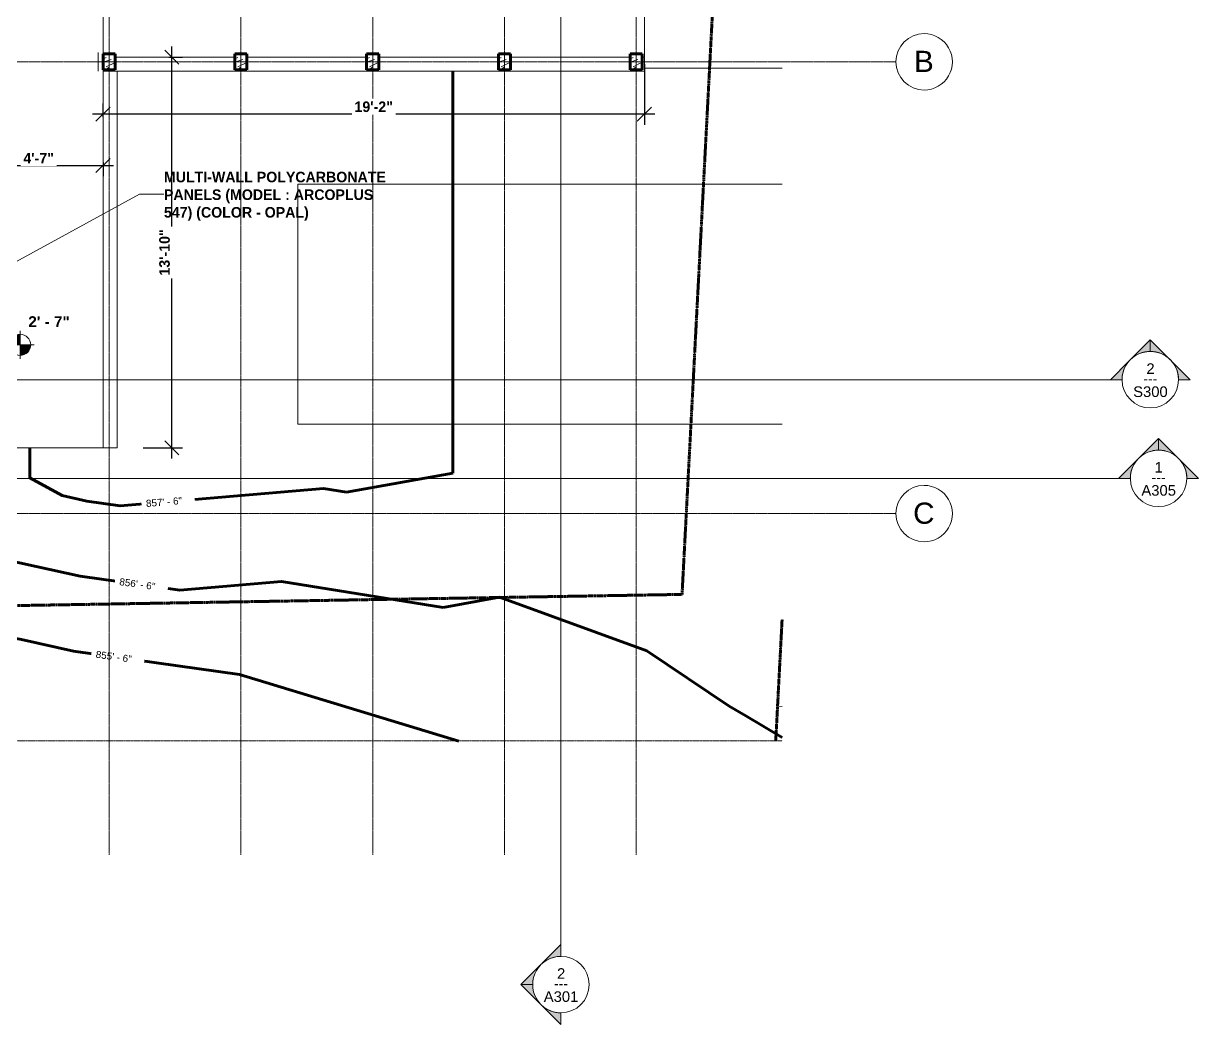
# Model space of a CAD drawing. Header units: inches. Extents: x -3276 to -1807, y 8217 to 9015.
# Drawn here: x -2306.1 to -1806.9, y 8217.5 to 8642.9 of the extents above; entities that cross this region are included whole.
import ezdxf

# ---------------------------------------------------------------- set-up
doc = ezdxf.new("R2010")
doc.units = ezdxf.units.IN
doc.header["$MEASUREMENT"] = 0
for name, pattern in [('Aligning Line 1_8_', [0.25, 0.125, -0.125]), ('Double Dash 3_8_', [0.9999999999999999, 0.3749999999999999, -0.125, 0.125, -0.125, 0.125, -0.125]), ('Grid Line 1_2_', [0.8749999999999999, 0.4999999999999999, -0.125, 0.125, -0.125])]:
    doc.linetypes.add(name, pattern=pattern)
for name, color, linetype, lineweight in [('A-ANNO-DIMS-1', 211, 'Continuous', 30), ('A-FLOR', 192, 'Continuous', 18), ('C-PROP-LINE', 91, 'Double Dash 3_8_', 158), ('C-TOPO', 7, 'Continuous', 9), ('C-TOPO-LABL', 7, 'Continuous', 9), ('C-TOPO-MAJR', 7, 'Continuous', 80), ('G-ANNO-DIMS', 111, 'Continuous', 9), ('G-ANNO-SYMB', 111, 'Aligning Line 1_8_', 9), ('G-ANNO-SYMB-1', 111, 'Continuous', 9), ('G-ANNO-TEXT', 231, 'Continuous', 9), ('S-COLS', 52, 'Continuous', 9), ('S-COLS-1', 52, 'Continuous', 60), ('S-FNDN', 32, 'Continuous', 18), ('S-GRID-1', 1, 'Grid Line 1_2_', 9), ('S-GRID-IDEN', 1, 'Continuous', 9)]:
    doc.layers.add(name, color=color, linetype=linetype, lineweight=lineweight)
doc.styles.add('Arial', font='arial.ttf', dxfattribs={"height": 2.999999999999999})
doc.styles.add('Arial_1', font='arial.ttf', dxfattribs={"height": 8.999999999999993})
doc.styles.add('Arial_2', font='arial.ttf', dxfattribs={"height": 4.499999999999996})
doc.styles.add('Arial_B', font='arialbd.ttf', dxfattribs={"height": 4.642857142857141})
doc.styles.add('Century Gothic_1', font='ufonts.com_century-gothic.ttf', dxfattribs={"height": 4.499999999999996})
doc.styles.add('Century Gothic_B', font='GOTHICB.TTF', dxfattribs={"height": 4.499999999999996})
doc.dimstyles.new('OD__1__Tol__', dxfattribs={"dimscale": 12, "dimtxt": 4.698757213728865, "dimasz": 0.5, "dimexe": 0.375, "dimexo": 0.2500000000000001, "dimgap": 0.06250000000000001, "dimtad": 1, "dimdec": 0, "dimzin": 3, "dimdsep": 46, "dimlunit": 4, "dimtxsty": 'Century Gothic_B', "dimblk1": 'OBLIQUE', "dimblk2": 'OBLIQUE', "dimsah": 1, "dimcen": 0.09, "dimdle": 0.375, "dimazin": 0, "dimtfac": 1, "dimtdec": 4, "dimtix": 1, "dimtmove": 0, "dimatfit": 3, "dimfxl": 1, "dimtvp": 1, "dimtfill": 1, "dimfrac": 2, "dimtolj": 1, "dimtzin": 0, "dimlwd": 30, "dimlwe": 30, "dimarcsym": 2})

# ---------------------------------------------------------------- blocks, each defined once
blk = doc.blocks.new('Timber-Column - 5 1_8_ x 6 7_8_ G_L_ COL _TREATED_-2356700-FLOOR PLAN - 1ST FLOOR')
at = {"layer": 'S-COLS'}
h = blk.add_hatch(dxfattribs=at)
h.set_pattern_fill('FP_5', color=256, style=0, pattern_type=2)
h.set_pattern_definition([(216.87, (8144.289000000001, -2523.257), (23.98977142872239, 15.99364285576162), [3.998, -35.986]), (206.565, (8149.087, -2525.656), (-7.997080657381741, -7.996619158077422), [8.941, -8.941]), (198.435, (8149.087, -2529.654), (-15.99384457876375, -7.997098260641131), [5.057999999999999, -20.23])])
h.paths.add_polyline_path([(2.5624999999917, -3.437499999998749), (2.5624999999917, 3.437500000001307), (-2.562500000008412, 3.437500000001392), (-2.562500000008412, -3.437499999998664)], flags=0)
at = {"layer": 'S-COLS-1'}
for p, q in [((-2.562500000000005, 3.437499999999996), (2.562499999999993, 3.437499999999996)), ((-2.562500000000005, -3.4375), (-2.562500000000005, 3.437499999999996)), ((2.562499999999993, 3.437499999999996), (2.562499999999993, -3.4375)), ((2.562499999999993, -3.4375), (-2.562500000000005, -3.4375))]:
    blk.add_line(p, q, dxfattribs=at)
blk = doc.blocks.new('Timber-Column - 5 1_8_ x 6 7_8_ G_L_ COL _TREATED_-2356701-FLOOR PLAN - 1ST FLOOR')
at = {"layer": 'S-COLS'}
h = blk.add_hatch(dxfattribs=at)
h.set_pattern_fill('FP_16', color=256, style=0, pattern_type=2)
h.set_pattern_definition([(216.87, (8368.289, -2523.257), (23.98977142872239, 15.99364285576162), [3.998, -35.986]), (206.565, (8373.087, -2525.656), (-7.997080657381741, -7.996619158077422), [8.941, -8.941]), (198.435, (8373.087, -2529.654), (-15.99384457876375, -7.997098260641131), [5.057999999999999, -20.23])])
h.paths.add_polyline_path([(2.562499999991018, -3.437499999998152), (2.562499999991018, 3.437500000001904), (-2.562500000008924, 3.437500000001989), (-2.562500000008924, -3.437499999998067)], flags=0)
at = {"layer": 'S-COLS-1'}
for p, q in [((-2.562500000000005, 3.437499999999996), (2.562499999999993, 3.437499999999996)), ((-2.562500000000005, -3.4375), (-2.562500000000005, 3.437499999999996)), ((2.562499999999993, 3.437499999999996), (2.562499999999993, -3.4375)), ((2.562499999999993, -3.4375), (-2.562500000000005, -3.4375))]:
    blk.add_line(p, q, dxfattribs=at)
blk = doc.blocks.new('Timber-Column - 5 1_8_ x 6 7_8_ G_L_ COL _TREATED_-2356702-FLOOR PLAN - 1ST FLOOR')
at = {"layer": 'S-COLS'}
h = blk.add_hatch(dxfattribs=at)
h.set_pattern_fill('FP_17', color=256, style=0, pattern_type=2)
h.set_pattern_definition([(216.87, (8200.289, -2523.257), (23.98977142872239, 15.99364285576162), [3.998, -35.986]), (206.565, (8205.087, -2525.656), (-7.997080657381741, -7.996619158077422), [8.941, -8.941]), (198.435, (8205.087, -2529.654), (-15.99384457876375, -7.997098260641131), [5.057999999999999, -20.23])])
h.paths.add_polyline_path([(2.56249999999153, -3.437499999997555), (2.56249999999153, 3.437500000002501), (-2.562500000008583, 3.437500000002501), (-2.562500000008583, -3.437499999997555)], flags=0)
at = {"layer": 'S-COLS-1'}
for p, q in [((-2.562500000000005, 3.437499999999996), (2.562499999999993, 3.437499999999996)), ((-2.562500000000005, -3.4375), (-2.562500000000005, 3.437499999999996)), ((2.562499999999993, 3.437499999999996), (2.562499999999993, -3.4375)), ((2.562499999999993, -3.4375), (-2.562500000000005, -3.4375))]:
    blk.add_line(p, q, dxfattribs=at)
blk = doc.blocks.new('Timber-Column - 5 1_8_ x 6 7_8_ G_L_ COL _TREATED_-2356703-FLOOR PLAN - 1ST FLOOR')
at = {"layer": 'S-COLS'}
h = blk.add_hatch(dxfattribs=at)
h.set_pattern_fill('FP_18', color=256, style=0, pattern_type=2)
h.set_pattern_definition([(216.87, (8256.289, -2523.257), (23.98977142872239, 15.99364285576162), [3.998, -35.986]), (206.565, (8261.087, -2525.656), (-7.997080657381741, -7.996619158077422), [8.941, -8.941]), (198.435, (8261.087, -2529.654), (-15.99384457876375, -7.997098260641131), [5.057999999999999, -20.23])])
h.paths.add_polyline_path([(2.562499999991359, -3.437499999997811), (2.562499999991359, 3.437500000002245), (-2.562500000008753, 3.43750000000233), (-2.562500000008753, -3.437499999997726)], flags=0)
at = {"layer": 'S-COLS-1'}
for p, q in [((-2.562500000000005, 3.437499999999996), (2.562499999999993, 3.437499999999996)), ((-2.562500000000005, -3.4375), (-2.562500000000005, 3.437499999999996)), ((2.562499999999993, 3.437499999999996), (2.562499999999993, -3.4375)), ((2.562499999999993, -3.4375), (-2.562500000000005, -3.4375))]:
    blk.add_line(p, q, dxfattribs=at)
blk = doc.blocks.new('Timber-Column - 5 1_8_ x 6 7_8_ G_L_ COL _TREATED_-2356704-FLOOR PLAN - 1ST FLOOR')
at = {"layer": 'S-COLS'}
h = blk.add_hatch(dxfattribs=at)
h.set_pattern_fill('FP_19', color=256, style=0, pattern_type=2)
h.set_pattern_definition([(216.87, (8312.289, -2523.257), (23.98977142872239, 15.99364285576162), [3.998, -35.986]), (206.565, (8317.087, -2525.656), (-7.997080657381741, -7.996619158077422), [8.941, -8.941]), (198.435, (8317.087, -2529.654), (-15.99384457876375, -7.997098260641131), [5.057999999999999, -20.23])])
h.paths.add_polyline_path([(2.562499999989995, -3.437499999997982), (2.562499999989995, 3.437500000002074), (-2.562500000009947, 3.43750000000216), (-2.562500000009947, -3.437499999997896)], flags=0)
at = {"layer": 'S-COLS-1'}
for p, q in [((-2.562500000000005, 3.437499999999996), (2.562499999999993, 3.437499999999996)), ((-2.562500000000005, -3.4375), (-2.562500000000005, 3.437499999999996)), ((2.562499999999993, 3.437499999999996), (2.562499999999993, -3.4375)), ((2.562499999999993, -3.4375), (-2.562500000000005, -3.4375))]:
    blk.add_line(p, q, dxfattribs=at)
blk = doc.blocks.new('Family - ___-1399760-FLOOR PLAN - 1ST FLOOR')
at = {"layer": 'C-PROP-LINE'}
for p, q in [((8381.468642357075, 3146.22919133709), (8400.245354829893, 2026.329796689754)), ((8400.245354829893, 2026.329796689754), (8879.93456326565, 2001.257977635659)), ((8337.928739453248, 1986.528192616755), (8389.595077120588, 1983.827758572372))]:
    blk.add_line(p, q, dxfattribs=at)
blk = doc.blocks.new('Grid - Grid Head - Circle-50561-FLOOR PLAN - 1ST FLOOR')
at = {"layer": 'S-GRID-IDEN'}
for centre, start, end in [((6.782937799485316e-105, -4.078299540852453e-18), 359.9999999999996, 179.9999999999998), ((-6.246075351249624e-104, 3.755506388259091e-17), 179.9999999999998, 359.9999999999993)]:
    blk.add_arc(centre, 0.2500000000000002, start, end, dxfattribs=at)
blk = doc.blocks.new('_Oblique')
at = {"color": 0, "linetype": 'ByBlock', "lineweight": -2}
blk.add_line((-0.5, -0.5), (0.5, 0.5), dxfattribs=at)
blk = doc.blocks.new('DIMBLOCK14-FLOOR PLAN - 1ST FLOOR')
at = {"layer": 'A-ANNO-DIMS-1', "color": 0, "lineweight": 30, "transparency": 16777216}
for p, q in [((-2351.758121642227, 8702.069381505366), (-2351.758121642227, 8504.069381505366)), ((-2213.336683847666, 8697.569381505366), (-2356.258121642227, 8697.569381505366)), ((-2350.515480955107, 8508.569381505366), (-2356.258121642227, 8508.569381505366))]:
    blk.add_line(p, q, dxfattribs=at)
at = {"layer": 'Defpoints', "color": 0, "transparency": 16777216}
for p in [(-2210.336683847666, 8697.569381505366), (-2351.758121642227, 8508.569381505366), (-2347.515480955107, 8508.569381505366)]:
    blk.add_point(p, dxfattribs=at)
at = {"layer": 'A-ANNO-DIMS-1', "color": 0, "lineweight": 30, "transparency": 16777216, "xscale": 5.999999999999999, "yscale": 5.999999999999999, "zscale": 5.999999999999999}
for p, rotation in [((-2351.758121642227, 8697.569381505366), 90), ((-2351.758121642227, 8508.569381505366), 270)]:
    blk.add_blockref('_Oblique', p, dxfattribs=dict(at, rotation=rotation))
at = {"layer": 'A-ANNO-DIMS-1', "color": 0, "transparency": 16777216, "insert": (-2354.871309966968, 8603.069381505364), "char_height": 4.499999999999996, "attachment_point": 5, "rotation": 90, "style": 'Century Gothic_B', "bg_fill": 3, "box_fill_scale": 1.25, "bg_fill_color": 256, "bg_fill_true_color": 13158600, "bg_fill_transparency": 0}
blk.add_mtext('\\A1;15\'-9"', dxfattribs=at)
blk = doc.blocks.new('Section - Section Head - Filled-22785-FLOOR PLAN - 1ST FLOOR')
at = {"layer": 'G-ANNO-SYMB-1'}
h = blk.add_hatch(color=256, dxfattribs=at)
edge = h.paths.add_edge_path(flags=0)
edge.add_line((-0.4267766952966356, 0.1767766952966364), (-0.2499999999999989, 0.3535533905932742))
edge.add_line((-0.2499999999999989, 0.3535533905932742), (-0.2499999999999989, 0.2500000000000002))
edge.add_arc((-0.2499999999999976, -8.951173136040323e-16), 0.2500000000000008, 90.00000000000031, 135.0000000000002)
h = blk.add_hatch(color=256, dxfattribs=at)
edge = h.paths.add_edge_path(flags=0)
edge.add_arc((-0.2500000000000002, -1.040834085586084e-16), 0.2500000000000004, 45.00000000000018, 90.0000000000002)
edge.add_line((-0.2499999999999992, 0.2500000000000002), (-0.2499999999999992, 0.3535533905932742))
edge.add_line((-0.2499999999999992, 0.3535533905932742), (-0.07322330470336255, 0.1767766952966364))
h = blk.add_hatch(color=256, dxfattribs=at)
edge = h.paths.add_edge_path(flags=0)
edge.add_arc((-0.2500000000000009, 2.706168622523819e-16), 0.2503253707392042, 137.9216049753767, 180.0000000000005)
edge.add_line((-0.5003253707392052, 0), (-0.6035533905932735, 0))
edge.add_line((-0.6035533905932735, 0), (-0.4357986472949714, 0.1677547432983024))
h = blk.add_hatch(color=256, dxfattribs=at)
edge = h.paths.add_edge_path(flags=0)
edge.add_line((-0.06420135270502673, 0.1677547432983023), (0.1035533905932754, 0))
edge.add_line((0.1035533905932754, 0), (0.0003253707392070482, 0))
edge.add_arc((-0.2499999999999989, -3.747002708109903e-16), 0.2503253707392061, 9.05279877884881e-14, 42.0783950246234)
for p, q in [((-0.2499999999999989, 0.3535533905932742), (-0.4267766952966356, 0.1767766952966364)), ((-0.2499999999999989, 0.2500000000000002), (-0.2499999999999989, 0.3535533905932742)), ((-0.07322330470336254, 0.1767766952966364), (-0.2499999999999992, 0.3535533905932742)), ((-0.2499999999999992, 0.3535533905932742), (-0.2499999999999992, 0.2500000000000002)), ((-0.4357986472949714, 0.1677547432983024), (-0.6035533905932735, 0)), ((0.1035533905932754, 0), (-0.06420135270502673, 0.1677547432983023)), ((-0.6035533905932735, 0), (-0.5003253707392052, 0)), ((0.0003253707392070481, 0), (0.1035533905932754, 0))]:
    blk.add_line(p, q, dxfattribs=at)
for centre, radius, start, end in [((-0.2503253707392052, -5.453120240456162e-16), 0.2500000000000001, 359.9999999999996, 179.9999999999998), ((-0.2499999999999976, -8.951173136040323e-16), 0.2500000000000008, 90.00000000000031, 135.0000000000002), ((-0.2500000000000002, -1.040834085586084e-16), 0.2500000000000004, 45.00000000000018, 90.0000000000002), ((-0.2500000000000009, 2.706168622523819e-16), 0.2503253707392042, 137.9216049753767, 180.0000000000005), ((-0.2499999999999989, -3.747002708109903e-16), 0.2503253707392061, 9.05279877884881e-14, 42.0783950246234), ((-0.2503253707392052, -5.453120240456161e-16), 0.2500000000000002, 179.9999999999998, 359.9999999999992)]:
    blk.add_arc(centre, radius, start, end, dxfattribs=at)
blk = doc.blocks.new('DIMBLOCK23-FLOOR PLAN - 1ST FLOOR')
at = {"layer": 'A-ANNO-DIMS-1', "color": 0, "lineweight": 30, "transparency": 16777216}
for p, q in [((-2331.549282272929, 8582.513975877311), (-2267.836683847732, 8582.513975877311)), ((-2327.049282272929, 8583.75661656443), (-2327.049282272929, 8578.013975877311)), ((-2272.336683847732, 8583.75661656443), (-2272.336683847732, 8578.013975877311))]:
    blk.add_line(p, q, dxfattribs=at)
at = {"layer": 'Defpoints', "color": 0, "transparency": 16777216}
for p in [(-2327.049282272929, 8586.75661656443), (-2272.336683847732, 8586.75661656443), (-2272.336683847732, 8582.513975877311)]:
    blk.add_point(p, dxfattribs=at)
at = {"layer": 'A-ANNO-DIMS-1', "color": 0, "lineweight": 30, "transparency": 16777216, "xscale": 5.999999999999999, "yscale": 5.999999999999999, "zscale": 5.999999999999999, "rotation": 180}
blk.add_blockref('_Oblique', (-2327.049282272929, 8582.513975877311), dxfattribs=at)
at = {"layer": 'A-ANNO-DIMS-1', "color": 0, "lineweight": 30, "transparency": 16777216, "xscale": 5.999999999999999, "yscale": 5.999999999999999, "zscale": 5.999999999999999}
blk.add_blockref('_Oblique', (-2272.336683847732, 8582.513975877311), dxfattribs=at)
at = {"layer": 'A-ANNO-DIMS-1', "color": 0, "transparency": 16777216, "insert": (-2299.69298306033, 8585.627164202055), "char_height": 4.499999999999996, "attachment_point": 5, "style": 'Century Gothic_B', "bg_fill": 3, "box_fill_scale": 1.25, "bg_fill_color": 256, "bg_fill_true_color": 13158600, "bg_fill_transparency": 0}
blk.add_mtext('\\A1;4\'-7"', dxfattribs=at)
blk = doc.blocks.new('DIMBLOCK24-FLOOR PLAN - 1ST FLOOR')
at = {"layer": 'A-ANNO-DIMS-1', "color": 0, "lineweight": 30, "transparency": 16777216}
for p, q in [((-2042.336683847664, 8625.56938150539), (-2042.336683847664, 8599.847741443338)), ((-2272.336683847732, 8603.105100756218), (-2272.336683847732, 8608.847741443338)), ((-2037.836683847664, 8604.347741443338), (-2276.836683847732, 8604.347741443338))]:
    blk.add_line(p, q, dxfattribs=at)
at = {"layer": 'Defpoints', "color": 0, "transparency": 16777216}
for p in [(-2042.336683847664, 8628.56938150539), (-2272.336683847732, 8604.347741443338), (-2272.336683847732, 8600.105100756218)]:
    blk.add_point(p, dxfattribs=at)
at = {"layer": 'A-ANNO-DIMS-1', "color": 0, "lineweight": 30, "transparency": 16777216, "xscale": 5.999999999999999, "yscale": 5.999999999999999, "zscale": 5.999999999999999, "rotation": 180}
blk.add_blockref('_Oblique', (-2272.336683847732, 8604.347741443338), dxfattribs=at)
at = {"layer": 'A-ANNO-DIMS-1', "color": 0, "lineweight": 30, "transparency": 16777216, "xscale": 5.999999999999999, "yscale": 5.999999999999999, "zscale": 5.999999999999999}
blk.add_blockref('_Oblique', (-2042.336683847664, 8604.347741443338), dxfattribs=at)
at = {"layer": 'A-ANNO-DIMS-1', "color": 0, "transparency": 16777216, "insert": (-2157.336683847698, 8607.460929768082), "char_height": 4.499999999999996, "attachment_point": 5, "style": 'Century Gothic_B', "bg_fill": 3, "box_fill_scale": 1.25, "bg_fill_color": 256, "bg_fill_true_color": 13158600, "bg_fill_transparency": 0}
blk.add_mtext('\\A1;19\'-2"', dxfattribs=at)
blk = doc.blocks.new('DIMBLOCK25-FLOOR PLAN - 1ST FLOOR')
at = {"layer": 'A-ANNO-DIMS-1', "color": 0, "lineweight": 30, "transparency": 16777216}
for p, q in [((-2243.078108738977, 8458.069381505391), (-2243.078108738977, 8633.069381505393)), ((-2244.320749426096, 8628.569381505393), (-2238.578108738977, 8628.569381505393)), ((-2255.336683847733, 8462.569381505391), (-2238.578108738977, 8462.569381505391))]:
    blk.add_line(p, q, dxfattribs=at)
at = {"layer": 'Defpoints', "color": 0, "transparency": 16777216}
for p in [(-2247.320749426096, 8628.569381505393), (-2243.078108738977, 8628.569381505393), (-2258.336683847733, 8462.569381505391)]:
    blk.add_point(p, dxfattribs=at)
at = {"layer": 'A-ANNO-DIMS-1', "color": 0, "lineweight": 30, "transparency": 16777216, "xscale": 5.999999999999999, "yscale": 5.999999999999999, "zscale": 5.999999999999999}
for p, rotation in [((-2243.078108738977, 8628.569381505393), 90), ((-2243.078108738977, 8462.569381505391), 270)]:
    blk.add_blockref('_Oblique', p, dxfattribs=dict(at, rotation=rotation))
at = {"layer": 'A-ANNO-DIMS-1', "color": 0, "transparency": 16777216, "insert": (-2246.191297063718, 8545.56938150539), "char_height": 4.499999999999996, "attachment_point": 5, "rotation": 90, "style": 'Century Gothic_B', "bg_fill": 3, "box_fill_scale": 1.25, "bg_fill_color": 256, "bg_fill_true_color": 13158600, "bg_fill_transparency": 0}
blk.add_mtext('\\A1;13\'-10"', dxfattribs=at)
blk = doc.blocks.new('Spot Elevations - Spot Elevation - Target Filled-1560264-FLOOR PLAN - 1ST FLOOR')
at = {"layer": 'G-ANNO-DIMS'}
h = blk.add_hatch(color=256, dxfattribs=at)
edge = h.paths.add_edge_path(flags=0)
edge.add_line((1.249000902703301e-16, 0), (-0.09374999999999985, 0))
edge.add_arc((5.724587470723462e-16, -3.434752482434078e-16), 0.09375000000000037, 90.00000000000063, 180.0000000000002, ccw=False)
edge.add_line((1.249000902703301e-16, 0.09375000000000007), (1.249000902703301e-16, 0))
h = blk.add_hatch(color=256, dxfattribs=at)
edge = h.paths.add_edge_path(flags=0)
edge.add_line((1.249000902703301e-16, 0), (0.09375000000000029, 0))
edge.add_arc((2.289834988289385e-16, 6.245004513516504e-17), 0.09374999999999996, 269.99999999999955, 359.99999999999966, ccw=False)
edge.add_line((1.249000902703301e-16, -0.09375), (1.249000902703301e-16, 0))
for p, q in [((-2.706168622523819e-16, 0.1243846875261664), (-2.706168622523819e-16, -0.125)), ((0.1250000000000001, 7.067913962433002e-16), (-0.1249999999999998, 7.067913962433002e-16)), ((-0.09374999999999985, 0), (1.249000902703301e-16, 0)), ((1.249000902703301e-16, 0), (1.249000902703301e-16, 0.09375000000000007)), ((1.249000902703301e-16, 0), (1.249000902703301e-16, -0.09375)), ((0.09375000000000029, 0), (1.249000902703301e-16, 0))]:
    blk.add_line(p, q, dxfattribs=at)
blk.add_circle((1.249000902703301e-16, 0), 0.09375000000000007, dxfattribs=at)
for centre, radius, start, end in [((5.724587470723462e-16, -3.434752482434078e-16), 0.09375000000000037, 90.00000000000026, 179.9999999999999), ((2.289834988289385e-16, 6.245004513516504e-17), 0.09374999999999996, 269.9999999999992, 359.9999999999993)]:
    blk.add_arc(centre, radius, start, end, dxfattribs=at)

msp = doc.modelspace()

# ---------------------------------------------------------------- linework, layer by layer
at = {"layer": 'A-FLOR'}
for p, q in [((-2272.336683847732, 8630.006881505387), (-2272.336683847732, 8692.569381505362)), ((-2042.336683847664, 8628.56938150539), (-2042.336683847664, 8692.569381505375)), ((-2267.211683847667, 8628.56938150539), (-2216.33668384767, 8628.56938150539)), ((-2211.21168384767, 8628.56938150539), (-2160.336683847667, 8628.56938150539)), ((-2155.211683847667, 8628.56938150539), (-2104.336683847666, 8628.56938150539)), ((-2099.211683847666, 8628.56938150539), (-2048.336683847668, 8628.56938150539)), ((-2043.211683847668, 8628.56938150539), (-2042.336683847664, 8628.56938150539)), ((-2272.336683847732, 8622.56938150539), (-2272.336683847732, 8623.131881505387)), ((-2325.586683847733, 8462.569381505387), (-2272.336683847732, 8462.569381505387))]:
    msp.add_line(p, q, dxfattribs=at)
at = {"layer": 'C-TOPO'}
for p, q in [((-2039.7984008789, 8623.819335937505), (-2042.336608886712, 8623.819335937505)), ((-2042.336608886712, 8623.819335937505), (-2039.7984008789, 8623.819335937505)), ((-2039.7984008789, 8623.819335937505), (-1983.827758572366, 8623.819335937505)), ((-2039.7984008789, 8623.819335937505), (-1983.827758572366, 8623.819335937505)), ((-2189.532531738275, 8574.56909179688), (-2175.727844238275, 8574.56909179688)), ((-2189.532531738275, 8574.56909179688), (-2189.532531738275, 8551.187988281255)), ((-2175.727844238275, 8574.56909179688), (-2189.532531738275, 8574.56909179688)), ((-2189.532531738275, 8574.56909179688), (-2189.532531738275, 8551.187988281255)), ((-2129.995788574212, 8574.56909179688), (-2175.727844238275, 8574.56909179688)), ((-2129.995788574212, 8574.56909179688), (-2175.727844238275, 8574.56909179688)), ((-2129.995788574212, 8574.56909179688), (-2097.727844238274, 8574.56909179688)), ((-2097.727844238274, 8574.56909179688), (-2129.995788574212, 8574.56909179688)), ((-2063.7632446289, 8574.56909179688), (-2097.727844238274, 8574.56909179688)), ((-2063.7632446289, 8574.56909179688), (-2097.727844238274, 8574.56909179688)), ((-2039.798400878899, 8574.56909179688), (-2063.7632446289, 8574.56909179688)), ((-2039.798400878899, 8574.56909179688), (-2063.7632446289, 8574.56909179688)), ((-1993.950256347649, 8574.56909179688), (-2039.798400878899, 8574.56909179688)), ((-1993.950256347649, 8574.56909179688), (-2039.798400878899, 8574.56909179688)), ((-1993.950256347649, 8574.56909179688), (-1983.827758572366, 8574.56909179688)), ((-1983.827758572366, 8574.56909179688), (-1993.950256347649, 8574.56909179688)), ((-2189.532531738275, 8539.819335937505), (-2189.532531738275, 8551.187988281255)), ((-2189.532531738275, 8551.187988281255), (-2189.532531738275, 8539.819335937505)), ((-2189.532531738275, 8539.819335937505), (-2189.532531738275, 8528.450683593754)), ((-2189.532531738275, 8539.819335937505), (-2189.532531738275, 8528.450683593754)), ((-2189.532531738275, 8472.56909179688), (-2189.532531738275, 8528.450683593754)), ((-2189.532531738275, 8528.450683593754), (-2189.532531738275, 8472.56909179688)), ((-2189.532531738275, 8472.56909179688), (-2175.727844238275, 8472.56909179688)), ((-2189.532531738275, 8472.56909179688), (-2175.727844238275, 8472.56909179688)), ((-2116.120056152338, 8472.56909179688), (-2175.727844238275, 8472.56909179688)), ((-2175.727844238275, 8472.56909179688), (-2116.120056152338, 8472.56909179688)), ((-2116.120056152338, 8472.56909179688), (-2097.727844238275, 8472.56909179688)), ((-2116.120056152338, 8472.56909179688), (-2097.727844238275, 8472.56909179688)), ((-2053.457885742181, 8472.56909179688), (-2097.727844238275, 8472.56909179688)), ((-2097.727844238275, 8472.56909179688), (-2053.457885742181, 8472.56909179688)), ((-2053.457885742181, 8472.56909179688), (-2039.7984008789, 8472.56909179688)), ((-2053.457885742181, 8472.56909179688), (-2039.7984008789, 8472.56909179688)), ((-2029.967102050775, 8472.56909179688), (-2039.7984008789, 8472.56909179688)), ((-2039.7984008789, 8472.56909179688), (-2029.967102050775, 8472.56909179688)), ((-2029.967102050775, 8472.56909179688), (-1983.827758572366, 8472.56909179688)), ((-1983.827758572366, 8472.56909179688), (-2029.967102050775, 8472.56909179688)), ((-1984.100097656244, 8384.386230468755), (-1983.827758572366, 8389.596576146372)), ((-1983.827758572366, 8389.596576146372), (-1984.100097656244, 8384.386230468755)), ((-1985.173461914056, 8363.849121093754), (-1984.100097656244, 8384.386230468755)), ((-1984.100097656244, 8384.386230468755), (-1985.173461914056, 8363.849121093754)), ((-1985.173461914056, 8363.849121093754), (-1985.749877929681, 8352.818847656255)), ((-1985.173461914056, 8363.849121093754), (-1985.749877929681, 8352.818847656255)), ((-1985.749877929681, 8352.818847656255), (-1983.827758572366, 8352.635702149859)), ((-1985.749877929681, 8352.818847656255), (-1983.827758572366, 8352.635702149859))]:
    msp.add_line(p, q, dxfattribs=at)
at = {"layer": 'C-TOPO-MAJR'}
for p, q in [((-2303.444217667569, 8462.56938150539), (-2303.444217667569, 8449.788131484407)), ((-2168.878231667268, 8443.66058049826), (-2123.727929556026, 8451.819381505378)), ((-2303.444200423166, 8449.788121987585), (-2289.695662534585, 8442.21653862861)), ((-2289.695527989133, 8442.216508884314), (-2279.162721937967, 8439.887995164056)), ((-2279.162654528402, 8439.887985676796), (-2265.049680414355, 8437.901717895795)), ((-2282.032306701849, 8408.02522248142), (-2313.630934831524, 8415.010810062142)), ((-2239.693240125262, 8402.06639883877), (-2282.032281077993, 8408.025218875104))]:
    msp.add_line(p, q, dxfattribs=at)
at = {"layer": 'C-TOPO-MAJR', "flags": 128}
for points in [[(-2123.727929556025, 8574.569381505364), (-2123.727929556025, 8584.13592826793), (-2123.727929556025, 8622.569381505391)], [(-2123.727929556017, 8472.569381505362), (-2123.727929556017, 8481.152714838714), (-2123.727929556016, 8539.819381505387), (-2123.727929556016, 8567.819381505387), (-2123.727929556015, 8574.56938150536)], [(-2123.727929556026, 8451.81958007813), (-2123.727929556026, 8469.920992409947), (-2123.727929556026, 8472.569381505364)], [(-2265.049663456566, 8437.901719336036), (-2178.697833732307, 8445.23566473246), (-2168.878402099696, 8443.660549700586)], [(-2127.781396980569, 8394.70758447597), (-2196.51725878999, 8405.733364094962), (-2239.693182131015, 8402.066390676626)], [(-2006.274710835921, 8352.710361819925), (-2041.23265499273, 8376.231063457459), (-2103.878046015069, 8399.026940415546), (-2127.781237361719, 8394.707558871836)], [(-2284.901907512937, 8376.162453346376), (-2306.972802231845, 8381.041721123798), (-2334.334587020117, 8386.025298579481)], [(-2121.220431679804, 8337.928739453253), (-2214.336683847673, 8366.231063457462), (-2284.901891465732, 8376.162449798781)], [(-1983.827758572366, 8339.371548481866), (-1999.208064102216, 8348.605772688084), (-2006.274571532999, 8352.710268092947)]]:
    msp.add_lwpolyline(points, dxfattribs=at)
at = {"layer": 'G-ANNO-SYMB'}
msp.add_line((-2876.844585947319, 8337.972217687256), (-1983.827758572357, 8337.972217687256), dxfattribs=at)
at = {"layer": 'G-ANNO-SYMB-1'}
for p, q in [((-2077.798738118718, 8986.272164600046), (-2077.798738118719, 8246.43536045624)), ((-3247.231794240511, 8491.506385637715), (-1839.398634384713, 8491.506385637711)), ((-3247.231794240511, 8449.56938150536), (-1835.887001123979, 8449.569381505358))]:
    msp.add_line(p, q, dxfattribs=at)
at = {"layer": 'S-FNDN'}
for p, q in [((-2274.336683847731, 8622.56938150539), (-2274.336683847731, 8630.569381505387)), ((-2042.336683847665, 8628.56938150539), (-2042.336683847665, 8622.56938150539)), ((-2042.336683847665, 8622.56938150539), (-2272.336683847732, 8622.56938150539)), ((-2272.336683847732, 8622.56938150539), (-2272.336683847732, 8462.569381505387)), ((-2266.336683847731, 8622.56938150539), (-2266.336683847732, 8462.569381505387)), ((-2272.336683847732, 8462.569381505387), (-2266.336683847732, 8462.569381505387))]:
    msp.add_line(p, q, dxfattribs=at)
at = {"layer": 'S-GRID-1'}
for p, q in [((-2157.774183847667, 8289.597217687256), (-2157.774183847667, 8978.717970084559)), ((-2101.774183847667, 8289.597217687256), (-2101.774183847668, 8978.717970084559)), ((-2045.774183847667, 8289.597217687256), (-2045.774183847668, 8978.717970084559)), ((-3194.570245953719, 8626.56938150539), (-1935.479173867049, 8626.569381505387))]:
    msp.add_line(p, q, dxfattribs=at)

# ---------------------------------------------------------------- block references
at = {"layer": 'C-PROP-LINE', "rotation": 89.9999999999999}
msp.add_blockref('Family - ___-1399760-FLOOR PLAN - 1ST FLOOR', (0, 0), dxfattribs=at)
at = {"layer": 'G-ANNO-SYMB-1', "extrusion": (0, 0, -1), "xscale": 47.99999999999997, "yscale": 47.99999999999997, "zscale": 47.99999999999997}
for p in [(1839.398634384711, 8491.506385637706), (1835.887001123978, 8449.569381505353)]:
    msp.add_blockref('Section - Section Head - Filled-22785-FLOOR PLAN - 1ST FLOOR', p, dxfattribs=at)
at = {"layer": 'G-ANNO-SYMB-1', "xscale": 47.99999999999997, "yscale": 47.99999999999997, "zscale": 47.99999999999997, "rotation": 89.99999999999937}
msp.add_blockref('Section - Section Head - Filled-22785-FLOOR PLAN - 1ST FLOOR', (-2077.798738118719, 8246.435360456237), dxfattribs=at)
at = {"layer": 'S-COLS'}
for name, p in [('Timber-Column - 5 1_8_ x 6 7_8_ G_L_ COL _TREATED_-2356701-FLOOR PLAN - 1ST FLOOR', (-2269.774183847668, 8626.569381505387)), ('Timber-Column - 5 1_8_ x 6 7_8_ G_L_ COL _TREATED_-2356704-FLOOR PLAN - 1ST FLOOR', (-2213.77418384767, 8626.569381505387)), ('Timber-Column - 5 1_8_ x 6 7_8_ G_L_ COL _TREATED_-2356703-FLOOR PLAN - 1ST FLOOR', (-2157.774183847669, 8626.569381505387)), ('Timber-Column - 5 1_8_ x 6 7_8_ G_L_ COL _TREATED_-2356702-FLOOR PLAN - 1ST FLOOR', (-2101.774183847668, 8626.569381505387)), ('Timber-Column - 5 1_8_ x 6 7_8_ G_L_ COL _TREATED_-2356700-FLOOR PLAN - 1ST FLOOR', (-2045.774183847669, 8626.569381505387))]:
    msp.add_blockref(name, p, dxfattribs=at)
at = {"layer": 'S-GRID-IDEN', "xscale": 47.99999999999997, "yscale": 47.99999999999997, "zscale": 47.99999999999997, "rotation": 269.9999999999995}
for p in [(-1923.479173867048, 8626.569381505382), (-1923.479173867048, 8434.569381337622)]:
    msp.add_blockref('Grid - Grid Head - Circle-50561-FLOOR PLAN - 1ST FLOOR', p, dxfattribs=at)

# ---------------------------------------------------------------- texts
at = {"layer": 'G-ANNO-SYMB-1', "char_height": 4.499999999999996, "attachment_point": 1}
for s, insert, width, style in [('2', (-1829.059122622589, 8498.46070386779), 4.241999999999996, 'Arial_2'), ('---', (-1830.384778165947, 8494.207357411098), 7.726499999999994, 'Century Gothic_1'), ('S300', (-1834.681169866683, 8488.642581773123), 17.87699999999998, 'Arial_2'), ('1', (-1825.547489361856, 8456.523699735437), 4.241999999999996, 'Arial_2'), ('A305', (-1831.16953660595, 8446.705577640769), 17.87699999999998, 'Arial_2'), ('---', (-1826.873144905214, 8452.270353278744), 7.726499999999994, 'Century Gothic_1'), ('2', (-2079.459226356597, 8241.38967868632), 4.241999999999996, 'Arial_2'), ('---', (-2080.784881899955, 8237.13633222963), 7.726499999999994, 'Century Gothic_1'), ('A301', (-2085.081273600691, 8231.571556591654), 17.87699999999998, 'Arial_2')]:
    msp.add_mtext(s, dxfattribs=dict(at, insert=insert, width=width, style=style))
at = {"layer": 'S-GRID-IDEN', "char_height": 8.999999999999993, "attachment_point": 1, "style": 'Arial_1'}
for s, insert, width in [('B', (-1927.779889166089, 8631.264404866333), 10.15049999999999), ('C', (-1928.157841921994, 8439.264404698573), 11.05949999999999)]:
    msp.add_mtext(s, dxfattribs=dict(at, insert=insert, width=width))

# ---------------------------------------------------------------- next in the draw order: texts
at = {"layer": 'C-TOPO-LABL', "char_height": 2.999999999999999, "width": 21.19000292218322, "attachment_point": 1, "line_spacing_factor": 0.9417779076525878, "style": 'Arial', "bg_fill": 3, "box_fill_scale": 1.25, "bg_fill_color": 256, "bg_fill_true_color": 13158600, "bg_fill_transparency": 0}
for s, insert, rotation in [(' 857\' - 6" ', (-2255.361416398586, 8440.270341000067), 4.854536624614694), (' 856\' - 6" ', (-2266.292856818355, 8407.3654675479), 351.9887789360841), (' 855\' - 6" ', (-2276.318459015351, 8376.509836715935), 351.9887789360848)]:
    msp.add_mtext(s, dxfattribs=dict(at, insert=insert, rotation=rotation))

# ---------------------------------------------------------------- next in the draw order: dimensions: what is measured, and where the dimension line sits
at = {"layer": 'A-ANNO-DIMS-1'}
dim = msp.add_linear_dim(base=(-2351.758121642227, 8508.569381505366), p1=(-2210.336683847665, 8697.569381505362), p2=(-2347.515480955106, 8508.569381505362), angle=89.99999999999991, dimstyle='OD__1__Tol__', override={"dimpost": '<>', "dimfxl": 233.5359123900314}, dxfattribs=at)
dim.commit()
dim.dimension.update_dxf_attribs({"geometry": 'DIMBLOCK14-FLOOR PLAN - 1ST FLOOR', "text_midpoint": (-2354.871309966968, 8603.069381505364)})

# ---------------------------------------------------------------- next in the draw order: linework, layer by layer
at = {"layer": 'S-GRID-1'}
for p, q in [((-2269.774183847666, 8289.597217687256), (-2269.774183847667, 8978.717970084559)), ((-2213.774183847667, 8289.597217687256), (-2213.774183847667, 8978.717970084559)), ((-3194.570245953719, 8434.56938133763), (-1935.479173867049, 8434.569381337627))]:
    msp.add_line(p, q, dxfattribs=at)

# ---------------------------------------------------------------- next in the draw order: block references
at = {"layer": 'G-ANNO-DIMS', "xscale": 47.99999999999997, "yscale": 47.99999999999997, "zscale": 47.99999999999997}
msp.add_blockref('Spot Elevations - Spot Elevation - Target Filled-1560264-FLOOR PLAN - 1ST FLOOR', (-2307.542513979015, 8506.303839490021), dxfattribs=at)

# ---------------------------------------------------------------- next in the draw order: texts
at = {"layer": 'G-ANNO-DIMS', "insert": (-2304.08196878533, 8518.47708573282), "char_height": 4.642857142857141, "width": 20.49469153515064, "attachment_point": 1, "line_spacing_factor": 0.9417779076525878, "style": 'Arial_B', "bg_fill": 3, "box_fill_scale": 1.25, "bg_fill_color": 256, "bg_fill_true_color": 13158600, "bg_fill_transparency": 0}
msp.add_mtext('2\' - 7"', dxfattribs=at)

# ---------------------------------------------------------------- next in the draw order: dimensions: what is measured, and where the dimension line sits
at = {"layer": 'A-ANNO-DIMS-1'}
for base, p1, p2, override, picture, middle in [((-2272.336683847732, 8604.347741443338), (-2042.336683847664, 8628.56938150539), (-2272.336683847732, 8600.105100756218), {"dimpost": '<>', "dimfxl": 231.7546445674796}, 'DIMBLOCK24-FLOOR PLAN - 1ST FLOOR', (-2157.336683847698, 8607.460929768082)), ((-2272.336683847732, 8582.513975877311), (-2327.049282272929, 8586.75661656443), (-2272.336683847732, 8586.75661656443), {"dimpost": '<>', "dimfxl": 54.71259842519748}, 'DIMBLOCK23-FLOOR PLAN - 1ST FLOOR', (-2299.69298306033, 8585.627164202055))]:
    dim = msp.add_linear_dim(base=base, p1=p1, p2=p2, dimstyle='OD__1__Tol__', override=override, dxfattribs=at)
    dim.commit()
    dim.dimension.update_dxf_attribs({"geometry": picture, "text_midpoint": middle})

# ---------------------------------------------------------------- next in the draw order: dimensions: what is measured, and where the dimension line sits
dim = msp.add_linear_dim(base=(-2243.078108738977, 8628.569381505393), p1=(-2258.336683847732, 8462.569381505387), p2=(-2247.320749426095, 8628.56938150539), angle=89.99999999999991, dimstyle='OD__1__Tol__', override={"dimpost": '<>', "dimfxl": 166.3651129629719}, dxfattribs=at)
dim.commit()
dim.dimension.update_dxf_attribs({"geometry": 'DIMBLOCK25-FLOOR PLAN - 1ST FLOOR', "text_midpoint": (-2246.191297063718, 8545.56938150539)})

# ---------------------------------------------------------------- next in the draw order: linework, layer by layer
at = {"layer": 'G-ANNO-TEXT'}
for p, q in [((-2326.993570099085, 8531.965464426334), (-2256.851376861686, 8570.370315476468)), ((-2256.851376861686, 8570.370315476468), (-2246.450063035606, 8570.370315476468))]:
    msp.add_line(p, q, dxfattribs=at)

# ---------------------------------------------------------------- next in the draw order: texts
at = {"layer": 'G-ANNO-TEXT', "char_height": 4.499999999999996, "attachment_point": 1, "style": 'Century Gothic_B'}
for s, insert, width in [('MULTI-WALL POLYCARBONATE', (-2246.450063035606, 8579.873858783556), 110.5949999999999), ('PANELS (MODEL : ARCOPLUS', (-2246.450063035606, 8572.373858783556), 104.8379999999999), ('547) (COLOR - OPAL)', (-2246.450063035606, 8564.873858783556), 78.32549999999992)]:
    msp.add_mtext(s, dxfattribs=dict(at, insert=insert, width=width))

doc.saveas('drawing.dxf')
